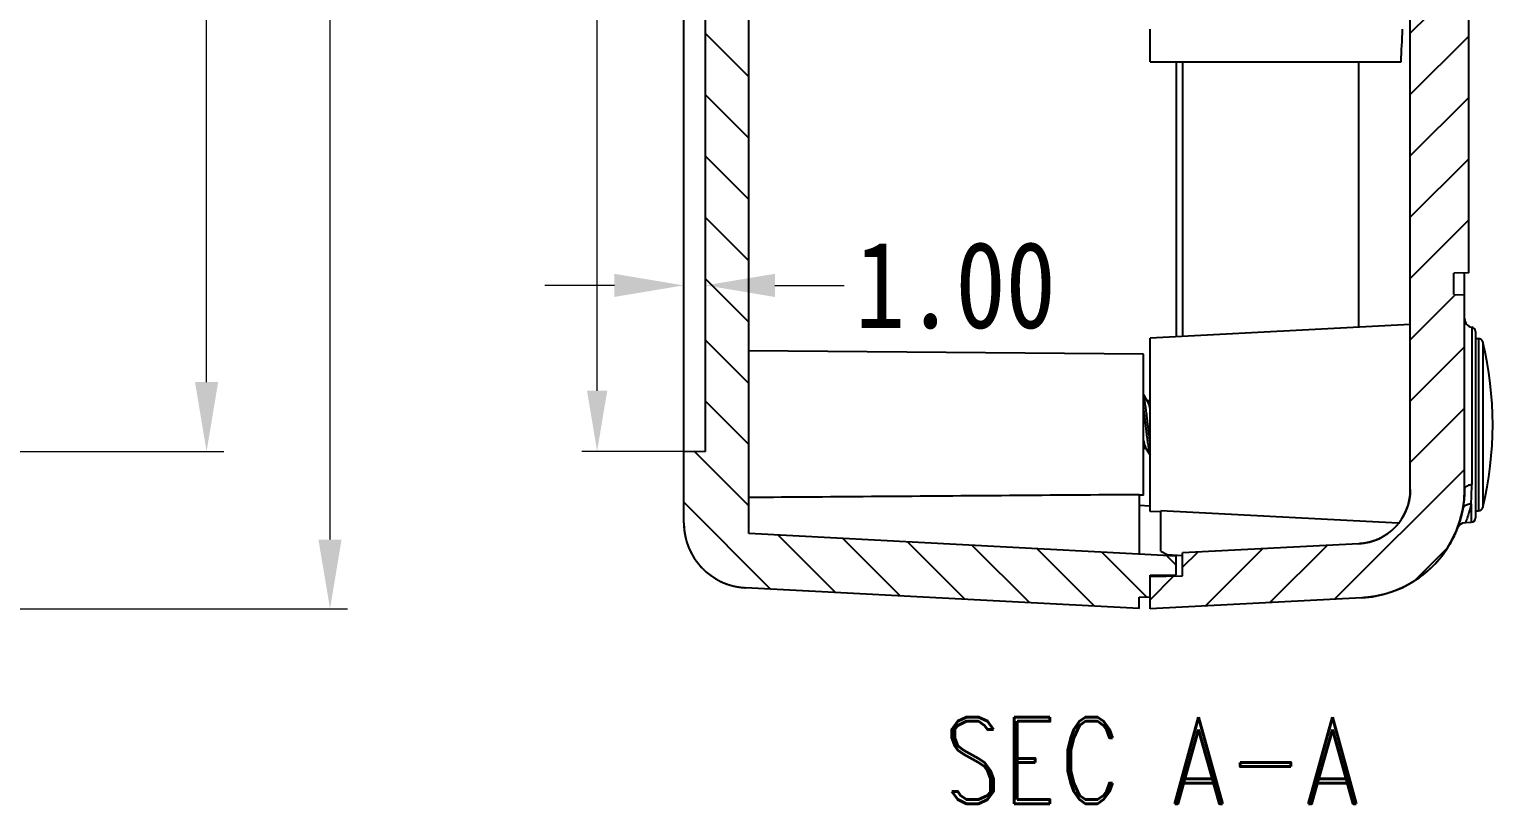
# Model space of a CAD drawing. Header units: millimetres. Extents: x -25 to 741, y -3272 to -3021.
# Drawn here: x 509.9 to 577.4, y -3208 to -3172.2 of the extents above; entities that cross this region are included whole.
import ezdxf
from ezdxf.enums import TextEntityAlignment as Align

# ---------------------------------------------------------------- set-up
doc = ezdxf.new("R2010")
doc.units = ezdxf.units.MM
doc.layers.add('dim', color=3, linetype='Continuous', lineweight=9)
doc.layers.add('hatch', color=56, linetype='Continuous', lineweight=9)
doc.styles.add('FFS', font='SIMFANG.TTF', dxfattribs={"width": 0.85})
doc.styles.add('LongTou', font='romand.shx', dxfattribs={"width": 0.8, "bigfont": 'whgdtxt.shx'})
doc.dimstyles.new('YanXiu', dxfattribs={"dimtxt": 2.5, "dimasz": 2.2, "dimexe": 1, "dimexo": 0.6, "dimgap": 0.66, "dimtad": 0, "dimzin": 1, "dimdsep": 46, "dimtxsty": 'FFS', "dimcen": 0, "dimclrd": 256, "dimclre": 131, "dimclrt": 42, "dimazin": 0, "dimtfac": 1, "dimtofl": 0, "dimtmove": 0, "dimatfit": 3, "dimfxl": 0, "dimlwd": 5, "dimlwe": 5, "dimarcsym": 0})

# ---------------------------------------------------------------- blocks, each defined once
blk = doc.blocks.new('*D33')
at = {"layer": 'Defpoints', "color": 0}
for p in [(-21.564, 215.487), (-26.56, 78.022), (-21.564, 78.022)]:
    blk.add_point(p, dxfattribs=at)
at = {"layer": 'dim', "color": 131, "lineweight": 5}
for p, q in [((-22.264, 215.487), (-27.259, 215.487)), ((-22.264, 78.022), (-27.259, 78.022))]:
    blk.add_line(p, q, dxfattribs=at)
at = {"layer": 'dim', "lineweight": 5}
for p, q in [((-26.56, 212.687), (-26.56, 153.236)), ((-26.56, 80.822), (-26.56, 140.274))]:
    blk.add_line(p, q, dxfattribs=at)
at = {"layer": 'dim'}
for points in [[(-27.026, 212.687), (-26.093, 212.687), (-26.56, 215.487)], [(-27.026, 80.822), (-26.093, 80.822), (-26.56, 78.022)]]:
    blk.add_solid(points, dxfattribs=at)
at = {"layer": 'dim', "color": 42, "insert": (-26.56, 146.755), "char_height": 3.5, "attachment_point": 5, "rotation": 90, "style": 'FFS'}
blk.add_mtext('137.47', dxfattribs=at)
blk = doc.blocks.new('*D24')
at = {"layer": 'Defpoints', "color": 0}
for p in [(-67.629, 215.487), (-67.629, 78.022), (-44.567, 78.022)]:
    blk.add_point(p, dxfattribs=at)
at = {"layer": 'dim', "color": 131, "lineweight": 5}
for p, q in [((-66.829, 215.487), (-43.768, 215.487)), ((-66.829, 78.022), (-43.768, 78.022))]:
    blk.add_line(p, q, dxfattribs=at)
at = {"layer": 'dim', "lineweight": 5}
for p, q in [((-44.567, 212.287), (-44.567, 154.162)), ((-44.567, 81.222), (-44.567, 139.348))]:
    blk.add_line(p, q, dxfattribs=at)
at = {"layer": 'dim'}
for points in [[(-45.101, 212.287), (-44.034, 212.287), (-44.567, 215.487)], [(-45.101, 81.222), (-44.034, 81.222), (-44.567, 78.022)]]:
    blk.add_solid(points, dxfattribs=at)
at = {"layer": 'dim', "color": 42, "insert": (-44.567, 146.755), "char_height": 4, "attachment_point": 5, "rotation": 90, "style": 'FFS'}
blk.add_mtext('137.47', dxfattribs=at)
blk = doc.blocks.new('*D25')
at = {"layer": 'Defpoints', "color": 0}
for p in [(-62.12, 222.755), (-38.875, 222.755), (-63.362, 70.755)]:
    blk.add_point(p, dxfattribs=at)
at = {"layer": 'dim', "color": 131, "lineweight": 5}
for p, q in [((-61.32, 222.755), (-38.076, 222.755)), ((-62.562, 70.755), (-38.076, 70.755))]:
    blk.add_line(p, q, dxfattribs=at)
at = {"layer": 'dim', "lineweight": 5}
for p, q in [((-38.875, 219.555), (-38.875, 154.235)), ((-38.875, 73.955), (-38.875, 139.275))]:
    blk.add_line(p, q, dxfattribs=at)
at = {"layer": 'dim'}
for points in [[(-39.409, 219.555), (-38.342, 219.555), (-38.875, 222.755)], [(-39.409, 73.955), (-38.342, 73.955), (-38.875, 70.755)]]:
    blk.add_solid(points, dxfattribs=at)
at = {"layer": 'dim', "color": 42, "insert": (-38.875, 146.755), "char_height": 4, "attachment_point": 5, "rotation": 90, "style": 'FFS'}
blk.add_mtext('152.00', dxfattribs=at)
blk = doc.blocks.new('*D32')
at = {"layer": 'Defpoints', "color": 0}
for p in [(-22.564, 85.685), (-22.564, 78.005), (-21.564, 78.022)]:
    blk.add_point(p, dxfattribs=at)
at = {"layer": 'dim', "color": 131, "lineweight": 5}
for p, q in [((-22.564, 78.805), (-22.564, 86.484)), ((-21.564, 78.822), (-21.564, 86.484))]:
    blk.add_line(p, q, dxfattribs=at)
at = {"layer": 'dim', "lineweight": 5}
for p, q in [((-25.764, 85.685), (-28.964, 85.685)), ((-18.364, 85.685), (-15.164, 85.685))]:
    blk.add_line(p, q, dxfattribs=at)
at = {"layer": 'dim'}
for points in [[(-25.764, 86.218), (-25.764, 85.151), (-22.564, 85.685)], [(-18.364, 86.218), (-18.364, 85.151), (-21.564, 85.685)]]:
    blk.add_solid(points, dxfattribs=at)
at = {"layer": 'dim', "color": 42, "insert": (-10.036, 85.685), "char_height": 4, "attachment_point": 5, "style": 'FFS'}
blk.add_mtext('1.00', dxfattribs=at)
blk = doc.blocks.new('u124')
h = blk.add_hatch()
h.set_pattern_fill('A', color=5, scale=2, angle=45, style=0, pattern_type=0)
h.set_pattern_definition([(45, (-972.8693, -306.5128), (-1.4142136, 1.4142136), [])])
edge = h.paths.add_edge_path()
edge.add_line((-1.064, 70.755), (-1.064, 72.258))
edge.add_line((-1.064, 72.258), (0.436, 72.285))
edge.add_line((0.436, 72.285), (0.436, 73.337))
edge.add_line((8.567, 73.763), (0.436, 73.337))
edge.add_spline(control_points=[(10.936, 76.26), (10.936, 74.855), (9.969, 73.837), (8.567, 73.763)], knot_values=[0, 0, 0, 0, 1, 1, 1, 1], weights=[1, 0.816916, 0.816916, 1], degree=3, periodic=0)
edge.add_line((10.936, 76.26), (10.936, 217.25))
edge.add_spline(control_points=[(10.936, 217.25), (10.936, 218.107), (10.531, 218.861), (9.817, 219.334)], knot_values=[0, 0, 0, 0, 1, 1, 1, 1], weights=[1, 0.92066, 0.92066, 1], degree=3, periodic=0)
edge.add_spline(control_points=[(9.817, 219.334), (9.657, 219.44), (9.474, 219.497), (9.282, 219.501)], knot_values=[0, 0, 0, 0, 1, 1, 1, 1], weights=[1, 0.973328, 0.973328, 1], degree=3, periodic=0)
edge.add_line((6.436, 219.55), (9.282, 219.501))
edge.add_line((6.436, 219.55), (6.436, 220.455))
edge.add_line((7.436, 220.455), (6.436, 220.455))
edge.add_line((7.436, 220.455), (7.436, 221.755))
edge.add_line((7.436, 221.755), (6.436, 221.755))
edge.add_line((6.436, 221.755), (6.436, 222.485))
edge.add_line((6.938, 222.685), (6.436, 222.485))
edge.add_line((8.436, 222.672), (6.938, 222.685))
edge.add_spline(control_points=[(8.436, 222.672), (8.5, 222.42), (8.697, 222.25), (8.955, 222.223)], knot_values=[0, 0, 0, 0, 1, 1, 1, 1], weights=[1, 0.880203, 0.880203, 1], degree=3, periodic=0)
edge.add_spline(control_points=[(13.436, 217.25), (13.436, 219.943), (11.633, 221.944), (8.955, 222.223)], knot_values=[0, 0, 0, 0, 1, 1, 1, 1], weights=[1, 0.828608, 0.828608, 1], degree=3, periodic=0)
edge.add_line((13.436, 208.255), (13.436, 217.25))
edge.add_line((12.936, 208.246), (13.436, 208.255))
edge.add_line((12.936, 207.255), (12.936, 208.246))
edge.add_line((13.636, 207.243), (12.936, 207.255))
edge.add_line((13.636, 171.755), (13.636, 207.243))
edge.add_line((13.636, 171.755), (13.136, 171.752))
edge.add_line((13.136, 121.758), (13.136, 171.752))
edge.add_line((13.636, 121.755), (13.136, 121.758))
edge.add_line((13.636, 86.267), (13.636, 121.755))
edge.add_line((13.636, 86.267), (12.936, 86.255))
edge.add_line((12.936, 85.264), (12.936, 86.255))
edge.add_line((12.936, 85.264), (13.436, 85.255))
edge.add_line((13.436, 76.26), (13.436, 85.255))
edge.add_spline(control_points=[(13.436, 76.26), (13.436, 73.451), (11.503, 71.414), (8.698, 71.267)], knot_values=[0, 0, 0, 0, 1, 1, 1, 1], weights=[1, 0.816916, 0.816916, 1], degree=3, periodic=0)
edge.add_line((8.698, 71.267), (-1.064, 70.755))
h = blk.add_hatch()
h.set_pattern_fill('DEFAULT__3', color=5, scale=2, angle=135, style=0, pattern_type=0)
h.set_pattern_definition([(135, (-972.8693, -306.5128), (-1.4142136, -1.4142136), [])])
edge = h.paths.add_edge_path()
edge.add_line((-1.064, 71.305), (-1.064, 72.308))
edge.add_line((-1.564, 71.296), (-1.064, 71.305))
edge.add_line((-1.564, 70.781), (-1.564, 71.296))
edge.add_line((-1.564, 70.781), (-19.721, 71.733))
edge.add_spline(control_points=[(-22.564, 74.729), (-22.564, 73.043), (-21.404, 71.821), (-19.721, 71.733)], knot_values=[0, 0, 0, 0, 1, 1, 1, 1], weights=[1, 0.816916, 0.816916, 1], degree=3, periodic=0)
edge.add_line((-22.564, 74.729), (-22.564, 78.005))
edge.add_line((-21.564, 78.022), (-22.564, 78.005))
edge.add_line((-21.564, 78.022), (-21.564, 215.487))
edge.add_line((-21.564, 215.487), (-22.564, 215.505))
edge.add_line((-22.564, 215.505), (-22.564, 218.781))
edge.add_spline(control_points=[(-22.564, 218.781), (-22.564, 220.467), (-21.404, 221.689), (-19.721, 221.777)], knot_values=[0, 0, 0, 0, 1, 1, 1, 1], weights=[1, 0.816916, 0.816916, 1], degree=3, periodic=0)
edge.add_line((-19.721, 221.777), (-12.118, 222.176))
edge.add_spline(control_points=[(-12.118, 222.176), (-11.839, 222.19), (-11.626, 222.37), (-11.564, 222.641)], knot_values=[0, 0, 0, 0, 1, 1, 1, 1], weights=[1, 0.865203, 0.865203, 1], degree=3, periodic=0)
edge.add_line((-11.564, 222.641), (-10.066, 222.655))
edge.add_line((-10.066, 222.655), (-9.564, 222.455))
edge.add_line((-9.564, 221.755), (-9.564, 222.455))
edge.add_line((-10.564, 221.755), (-9.564, 221.755))
edge.add_line((-10.564, 220.455), (-10.564, 221.755))
edge.add_line((-10.564, 220.455), (-9.564, 220.455))
edge.add_line((-9.564, 219.486), (-9.564, 220.455))
edge.add_line((-18.382, 219.332), (-9.564, 219.486))
edge.add_spline(control_points=[(-18.382, 219.332), (-18.615, 219.328), (-18.847, 219.32), (-19.08, 219.307)], knot_values=[0, 0, 0, 0, 1, 1, 1, 1], weights=[1, 0.999898, 0.999898, 1], degree=3, periodic=0)
edge.add_line((-19.564, 219.282), (-19.08, 219.307))
edge.add_line((-19.564, 74.228), (-19.564, 219.282))
edge.add_line((0.136, 73.195), (-19.564, 74.228))
edge.add_line((0.136, 72.329), (0.136, 73.195))
edge.add_line((-1.064, 72.308), (0.136, 72.329))
at = {"color": 7}
for p, q in [((-22.564, 74.729), (-22.564, 218.781)), ((-19.564, 74.228), (-19.564, 219.282)), ((-19.564, 74.228), (-19.564, 219.282)), ((10.936, 76.26), (10.936, 217.25)), ((10.936, 76.26), (10.936, 217.25)), ((-21.564, 78.022), (-21.564, 215.487)), ((-21.564, 78.022), (-21.564, 215.487)), ((13.636, 86.267), (13.636, 207.243)), ((13.636, 86.267), (13.636, 121.755)), ((-1.064, 96.005), (-1.064, 97.505)), ((-1.064, 96.005), (10.511, 96.005)), ((0.136, 96.005), (0.136, 83.318)), ((0.436, 96.005), (0.436, 83.334)), ((8.567, 83.76), (8.567, 96.005)), ((13.636, 86.267), (12.936, 86.255)), ((13.636, 86.267), (12.936, 86.255)), ((12.936, 85.264), (12.936, 86.255)), ((12.936, 85.264), (12.936, 86.255)), ((13.436, 76.26), (13.436, 86.264)), ((12.936, 85.264), (13.436, 85.255)), ((12.936, 85.264), (13.436, 85.255)), ((13.436, 76.26), (13.436, 85.255)), ((10.936, 83.884), (-1.064, 83.255)), ((13.769, 83.756), (13.769, 76.501)), ((-1.064, 75.255), (-1.064, 83.255)), ((13.936, 83.558), (13.936, 74.951)), ((13.936, 83.229), (14.083, 83.226)), ((14.083, 83.226), (14.083, 75.284)), ((14.273, 83.074), (14.273, 75.436)), ((-1.364, 82.505), (-19.564, 82.664)), ((-1.364, 76.006), (-1.364, 82.504)), ((-1.064, 80.355), (-1.185, 80.355)), ((-1.265, 79.267), (-1.267, 79.282)), ((-1.261, 79.232), (-1.265, 79.267)), ((-1.163, 79.243), (-1.167, 79.282)), ((-21.564, 78.022), (-22.564, 78.005)), ((-21.564, 78.022), (-22.564, 78.005)), ((-22.564, 74.729), (-22.564, 78.005)), ((-1.243, 78.155), (-1.364, 78.155)), ((-1.564, 76.042), (-1.564, 73.285)), ((-1.364, 76.005), (-1.564, 76.003)), ((13.74, 75.605), (13.74, 74.752)), ((-1.564, 75.535), (-1.059, 75.508)), ((-0.564, 75.229), (-1.064, 75.255)), ((10.372, 74.709), (-0.564, 75.274)), ((-0.564, 73.426), (-0.564, 75.274)), ((13.936, 75.281), (14.083, 75.284)), ((0.136, 73.195), (-19.564, 74.228)), ((0.136, 73.195), (-19.564, 74.228)), ((13.489, 74.747), (13.74, 74.752)), ((8.567, 73.763), (0.436, 73.337)), ((8.567, 73.763), (0.436, 73.337)), ((-0.564, 73.426), (-0.278, 73.261)), ((-0.278, 73.261), (0.436, 73.224)), ((0.136, 72.329), (0.136, 73.24)), ((0.136, 72.329), (0.136, 73.195)), ((0.436, 72.285), (0.436, 73.337)), ((0.436, 72.285), (0.436, 73.337)), ((-1.064, 72.308), (0.136, 72.329)), ((-1.064, 72.308), (0.136, 72.329)), ((-1.064, 71.305), (-1.064, 72.308)), ((-1.064, 70.755), (-1.064, 72.308)), ((-1.064, 72.258), (0.436, 72.285)), ((-1.064, 72.258), (0.436, 72.285)), ((-1.064, 70.755), (-1.064, 72.258)), ((-1.564, 70.781), (-19.721, 71.733)), ((-1.564, 70.781), (-19.721, 71.733)), ((-1.564, 71.296), (-1.064, 71.305)), ((-1.564, 71.296), (-1.064, 71.305)), ((-1.564, 70.781), (-1.564, 71.296)), ((-1.564, 70.781), (-1.564, 71.296)), ((8.698, 71.267), (-1.064, 70.755)), ((8.698, 71.267), (-1.064, 70.755))]:
    blk.add_line(p, q, dxfattribs=at)
for points in [[(-1.161, 80.315), (-1.321, 80.584), (-1.364, 80.657)], [(-1.267, 78.195), (-1.103, 77.919), (-1.064, 77.853)], [(13.112, 74.489), (13.208, 74.635), (13.358, 74.726), (13.479, 74.747)]]:
    blk.add_lwpolyline(points, dxfattribs=at)
for centre, radius, start, end in [((-232.551, 107.567), 243.337, 357.27667, 357.6302), ((13.836, 84.15), 0.4, 180, 260.40593), ((13.736, 83.558), 0.2, 0, 80.40593), ((14.079, 83.026), 0.2, 13.81706, 89), ((-1.255, 79.255), 15.991, 346.18294, 13.81706), ((8.436, 76.26), 2.5, 273, 0), ((8.436, 76.26), 5, 273, 0), ((0.389, 76.498), 13.38, 356.17252, 0.01387), ((13.736, 74.951), 0.2, 271, 0), ((14.079, 75.484), 0.2, 271, 346.18294), ((-19.564, 74.729), 3, 180, 267)]:
    blk.add_arc(centre, radius, start, end, dxfattribs=at)
for points, start_tangent, end_tangent in [([(-1.167, 79.282), (-1.203, 79.583), (-1.238, 79.871), (-1.274, 80.134), (-1.309, 80.36), (-1.344, 80.542), (-1.364, 80.612)], (-0.115861, 0.993265), (-0.274727, 0.961522)), ([(-1.063, 79.999), (-1.08, 80.073), (-1.117, 80.209), (-1.154, 80.303), (-1.16, 80.316)], (-0.211721, 0.97733), (-0.451783, 0.892128)), ([(-1.267, 79.282), (-1.303, 79.583), (-1.338, 79.871), (-1.363, 80.063)], (-0.115861, 0.993265), (-0.137757, 0.990466)), ([(-1.064, 77.896), (-1.09, 77.997), (-1.125, 78.187), (-1.161, 78.421), (-1.196, 78.689), (-1.232, 78.98), (-1.261, 79.232)], (-0.252814, 0.967515), (-0.115869, 0.993265)), ([(-1.064, 78.445), (-1.096, 78.689), (-1.132, 78.98), (-1.163, 79.243)], (-0.13852, 0.99036), (-0.115854, 0.993266)), ([(-1.365, 78.511), (-1.347, 78.433), (-1.31, 78.298), (-1.273, 78.205), (-1.268, 78.194)], (0.211751, -0.977324), (0.453167, -0.891426)), ([(10.936, 76.26), (10.936, 76.233), (10.935, 76.206), (10.935, 76.179), (10.934, 76.151), (10.932, 76.124), (10.931, 76.096), (10.929, 76.069), (10.926, 76.041), (10.924, 76.014), (10.921, 75.986), (10.918, 75.958), (10.914, 75.93), (10.91, 75.902), (10.906, 75.874), (10.902, 75.846), (10.897, 75.818), (10.891, 75.79), (10.886, 75.761), (10.88, 75.733), (10.874, 75.705), (10.867, 75.677), (10.86, 75.648), (10.853, 75.62), (10.845, 75.592), (10.837, 75.563), (10.829, 75.535), (10.82, 75.507), (10.811, 75.479), (10.801, 75.451), (10.792, 75.422), (10.781, 75.394), (10.771, 75.366), (10.76, 75.338), (10.749, 75.31), (10.737, 75.283), (10.725, 75.255), (10.713, 75.227), (10.7, 75.2), (10.687, 75.172), (10.674, 75.145), (10.66, 75.118), (10.646, 75.091), (10.631, 75.064), (10.616, 75.037), (10.601, 75.01), (10.586, 74.983), (10.57, 74.957), (10.554, 74.931), (10.537, 74.905), (10.52, 74.879), (10.503, 74.853), (10.485, 74.828), (10.467, 74.802), (10.449, 74.777), (10.431, 74.752), (10.412, 74.728), (10.392, 74.703), (10.373, 74.679), (10.353, 74.655), (10.333, 74.631), (10.313, 74.608), (10.292, 74.585), (10.271, 74.562), (10.249, 74.539), (10.228, 74.516), (10.206, 74.494), (10.184, 74.472), (10.161, 74.451), (10.139, 74.429), (10.116, 74.408), (10.093, 74.387), (10.069, 74.367), (10.046, 74.347), (10.022, 74.327), (9.998, 74.307), (9.973, 74.288), (9.949, 74.269), (9.924, 74.251), (9.899, 74.232), (9.874, 74.215), (9.849, 74.197), (9.823, 74.18), (9.797, 74.163), (9.771, 74.146), (9.745, 74.13), (9.719, 74.114), (9.693, 74.099), (9.666, 74.083), (9.64, 74.069), (9.613, 74.054), (9.586, 74.04), (9.559, 74.026), (9.532, 74.013), (9.505, 74), (9.478, 73.987), (9.45, 73.975), (9.423, 73.963), (9.395, 73.951), (9.368, 73.94), (9.34, 73.929), (9.313, 73.918), (9.285, 73.908), (9.257, 73.898), (9.229, 73.889), (9.201, 73.88), (9.173, 73.871), (9.146, 73.863), (9.118, 73.854), (9.09, 73.847), (9.062, 73.839), (9.034, 73.832), (9.006, 73.826), (8.978, 73.819), (8.951, 73.813), (8.923, 73.808), (8.895, 73.802), (8.867, 73.797), (8.84, 73.792), (8.812, 73.788), (8.785, 73.784), (8.757, 73.78), (8.73, 73.777), (8.702, 73.774), (8.675, 73.771), (8.648, 73.769), (8.621, 73.767), (8.594, 73.765), (8.567, 73.763)], (0, -1), (-0.99863, -0.052336)), ([(13.436, 76.26), (13.436, 76.206), (13.435, 76.152), (13.433, 76.097), (13.431, 76.043), (13.429, 75.988), (13.425, 75.933), (13.421, 75.878), (13.417, 75.823), (13.412, 75.767), (13.406, 75.712), (13.399, 75.656), (13.392, 75.6), (13.385, 75.544), (13.376, 75.488), (13.367, 75.432), (13.357, 75.376), (13.347, 75.319), (13.336, 75.263), (13.324, 75.206), (13.311, 75.15), (13.298, 75.093), (13.284, 75.037), (13.27, 74.98), (13.254, 74.924), (13.238, 74.867), (13.221, 74.811), (13.204, 74.754), (13.186, 74.698), (13.167, 74.641), (13.147, 74.585), (13.127, 74.529), (13.106, 74.473), (13.084, 74.417), (13.062, 74.361), (13.038, 74.306), (13.014, 74.25), (12.99, 74.195), (12.964, 74.14), (12.938, 74.085), (12.911, 74.03), (12.884, 73.976), (12.856, 73.921), (12.827, 73.867), (12.797, 73.814), (12.767, 73.76), (12.735, 73.707), (12.704, 73.655), (12.671, 73.602), (12.638, 73.55), (12.604, 73.498), (12.57, 73.447), (12.535, 73.396), (12.499, 73.345), (12.462, 73.295), (12.425, 73.245), (12.387, 73.196), (12.349, 73.147), (12.31, 73.098), (12.27, 73.05), (12.23, 73.003), (12.189, 72.956), (12.148, 72.909), (12.106, 72.863), (12.063, 72.818), (12.02, 72.773), (11.976, 72.729), (11.932, 72.685), (11.887, 72.641), (11.842, 72.599), (11.796, 72.557), (11.749, 72.515), (11.702, 72.474), (11.655, 72.434), (11.607, 72.394), (11.559, 72.355), (11.51, 72.317), (11.461, 72.279), (11.412, 72.242), (11.362, 72.205), (11.312, 72.169), (11.261, 72.134), (11.21, 72.1), (11.159, 72.066), (11.107, 72.033), (11.055, 72), (11.002, 71.969), (10.95, 71.938), (10.897, 71.907), (10.844, 71.877), (10.79, 71.849), (10.736, 71.82), (10.682, 71.793), (10.628, 71.766), (10.574, 71.74), (10.519, 71.714), (10.465, 71.69), (10.41, 71.666), (10.355, 71.643), (10.3, 71.62), (10.244, 71.598), (10.189, 71.577), (10.134, 71.557), (10.078, 71.537), (10.022, 71.518), (9.967, 71.5), (9.911, 71.482), (9.855, 71.465), (9.799, 71.449), (9.744, 71.434), (9.688, 71.419), (9.632, 71.405), (9.576, 71.391), (9.521, 71.379), (9.465, 71.367), (9.41, 71.355), (9.354, 71.345), (9.299, 71.335), (9.243, 71.325), (9.188, 71.317), (9.133, 71.309), (9.078, 71.301), (9.023, 71.294), (8.969, 71.288), (8.914, 71.283), (8.86, 71.278), (8.806, 71.273), (8.752, 71.27), (8.698, 71.267)], (0, -1), (-0.99863, -0.052336)), ([(13.436, 76.26), (13.479, 76.37), (13.599, 76.457), (13.769, 76.501)], (0, 1), (0.994699, 0.102831)), ([(-19.564, 75.91), (-13.538, 75.954), (-7.538, 75.998), (-1.564, 76.042)], (0.999974, 0.007179), (0.999972, 0.007474)), ([(13.353, 75.353), (13.422, 75.488), (13.561, 75.579), (13.74, 75.605)], (0.181339, 0.983421), (0.998788, -0.049226)), ([(13.74, 75.605), (13.602, 75.08)], (-0.196797, -0.980444), (-0.3064, -0.951903)), ([(13.602, 75.08), (13.5, 74.799), (13.484, 74.759), (13.481, 74.752)], (-0.3064, -0.951903), (-0.962979, 0.269577)), ([(-22.564, 74.729), (-22.564, 74.696), (-22.563, 74.664), (-22.562, 74.631), (-22.561, 74.598), (-22.56, 74.566), (-22.558, 74.533), (-22.555, 74.5), (-22.552, 74.466), (-22.549, 74.433), (-22.546, 74.4), (-22.542, 74.366), (-22.538, 74.333), (-22.533, 74.299), (-22.528, 74.266), (-22.523, 74.232), (-22.517, 74.198), (-22.51, 74.164), (-22.504, 74.131), (-22.497, 74.097), (-22.489, 74.063), (-22.481, 74.029), (-22.473, 73.995), (-22.464, 73.961), (-22.455, 73.927), (-22.445, 73.893), (-22.435, 73.859), (-22.425, 73.825), (-22.414, 73.791), (-22.402, 73.758), (-22.391, 73.724), (-22.379, 73.69), (-22.366, 73.657), (-22.353, 73.623), (-22.339, 73.59), (-22.325, 73.556), (-22.311, 73.523), (-22.296, 73.49), (-22.281, 73.457), (-22.265, 73.424), (-22.249, 73.391), (-22.233, 73.358), (-22.216, 73.326), (-22.198, 73.293), (-22.181, 73.261), (-22.162, 73.229), (-22.144, 73.197), (-22.125, 73.166), (-22.105, 73.134), (-22.085, 73.103), (-22.065, 73.072), (-22.044, 73.041), (-22.023, 73.01), (-22.002, 72.98), (-21.98, 72.95), (-21.957, 72.92), (-21.935, 72.89), (-21.912, 72.861), (-21.888, 72.832), (-21.864, 72.803), (-21.84, 72.775), (-21.816, 72.746), (-21.791, 72.718), (-21.766, 72.691), (-21.74, 72.664), (-21.714, 72.637), (-21.688, 72.61), (-21.661, 72.584), (-21.634, 72.558), (-21.607, 72.532), (-21.58, 72.507), (-21.552, 72.482), (-21.524, 72.457), (-21.495, 72.433), (-21.467, 72.409), (-21.438, 72.386), (-21.409, 72.363), (-21.379, 72.34), (-21.349, 72.318), (-21.32, 72.296), (-21.289, 72.274), (-21.259, 72.253), (-21.228, 72.233), (-21.197, 72.212), (-21.166, 72.192), (-21.135, 72.173), (-21.104, 72.154), (-21.072, 72.135), (-21.04, 72.117), (-21.009, 72.099), (-20.976, 72.082), (-20.944, 72.065), (-20.912, 72.048), (-20.879, 72.032), (-20.847, 72.017), (-20.814, 72.001), (-20.781, 71.987), (-20.748, 71.972), (-20.715, 71.958), (-20.682, 71.945), (-20.649, 71.932), (-20.616, 71.919), (-20.582, 71.907), (-20.549, 71.895), (-20.516, 71.884), (-20.482, 71.873), (-20.449, 71.862), (-20.415, 71.852), (-20.382, 71.842), (-20.349, 71.833), (-20.315, 71.824), (-20.282, 71.816), (-20.248, 71.808), (-20.215, 71.8), (-20.181, 71.793), (-20.148, 71.786), (-20.115, 71.78), (-20.082, 71.774), (-20.048, 71.768), (-20.015, 71.763), (-19.982, 71.758), (-19.949, 71.753), (-19.916, 71.749), (-19.883, 71.746), (-19.851, 71.742), (-19.818, 71.739), (-19.786, 71.737), (-19.753, 71.735), (-19.721, 71.733)], (0, -1), (0.99863, -0.052336))]:
    blk.add_spline(points, degree=3, dxfattribs=dict(at, start_tangent=start_tangent, end_tangent=end_tangent))
at = {"layer": 'hatch', "color": 6, "style": 'LongTou', "width": 0.8}
blk.add_text('SEC A-A', height=4, dxfattribs=at).set_placement((-0.952, 63.763), align=Align.MIDDLE)
at = {"layer": 'dim'}
for base, p1, p2, override, picture, middle in [((-38.875, 222.755), (-63.362, 70.755), (-62.12, 222.755), {"dimtxt": 4, "dimasz": 3.2, "dimexe": 0.7996, "dimexo": 0.7996, "dimgap": 0.7996}, '*D25', (-38.875, 146.755)), ((-44.5674, 78.0224), (-67.629, 215.4875), (-67.629, 78.0224), {"dimtxt": 4, "dimasz": 3.2, "dimexe": 0.7996, "dimexo": 0.7996, "dimgap": 0.7996}, '*D24', (-44.5674, 146.755)), ((-26.5597, 78.0224), (-21.564, 215.4875), (-21.564, 78.0224), {"dimtxt": 3.5, "dimasz": 2.8, "dimexe": 0.69965, "dimexo": 0.69965, "dimgap": 0.69965, "dimzin": 8}, '*D33', (-26.5597, 146.755))]:
    dim = blk.add_linear_dim(base=base, p1=p1, p2=p2, angle=90, dimstyle='YanXiu', override=override, dxfattribs=at)
    dim.commit()
    dim.dimension.update_dxf_attribs({"geometry": picture, "text_midpoint": middle})
dim = blk.add_linear_dim(base=(-22.564, 85.685), p1=(-21.564, 78.022), p2=(-22.564, 78.005), dimstyle='YanXiu', override={"dimtxt": 4, "dimasz": 3.2, "dimexe": 0.7996, "dimexo": 0.7996, "dimgap": 0.7996}, dxfattribs=at)
dim.commit()
dim.dimension.update_dxf_attribs({"geometry": '*D32', "text_midpoint": (-10.036, 85.685), "dimtype": 128})

msp = doc.modelspace()

# ---------------------------------------------------------------- block references
msp.add_blockref('u124', (562.631, -3269.74))

doc.saveas('drawing.dxf')
